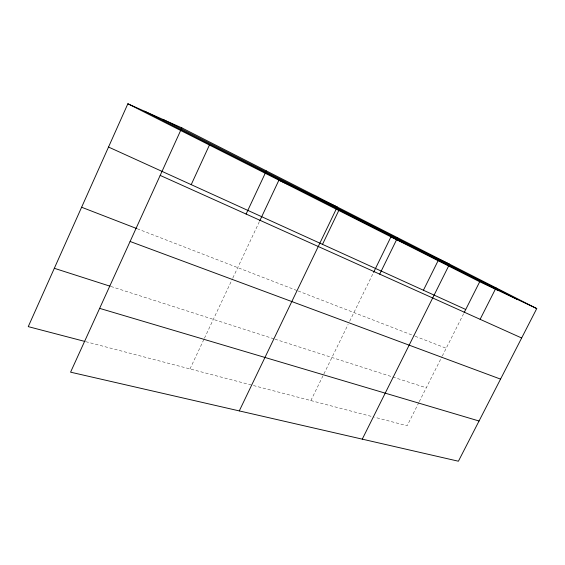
<?xml version="1.0" encoding="UTF-8"?>
<svg xmlns="http://www.w3.org/2000/svg" width="565" height="565" viewBox="0 0 565 565"><rect width="100%" height="100%" fill="white"/><g stroke="black" fill="none" stroke-linecap="round" stroke-linejoin="round"><path stroke-width="0.42" stroke-dasharray="2.83 2.12" d="M189.981 368.938L204.064 339.042M204.438 338.258L232.462 278.764M232.837 277.966L259.448 221.473M310.863 400.564L348.139 324.381M349.679 321.231L373.19 273.178M418.863 402.506L407.146 425.756L374.736 417.274M419.251 401.729L441.901 356.776M442.296 356.007L463.78 313.363M85.795 341.684L373.889 417.055M110.931 286.476L274.159 338.915M274.993 339.184L426.278 387.781M137.217 228.747L297.331 290.678M298.151 290.989L414.343 335.935M415.162 336.246L446.202 348.252"/><path stroke-width="0.85" d="M181.838 127.859L70.576 372.173L458.406 461.224L536.75 308.568L181.838 127.859L127.867 103.776L28.25 326.627L84.948 341.458M191.21 184.649L209.431 145.036M246.1 214.05L266.341 170.884M259.829 220.682L278.905 180.179L337.241 206.981L239.278 410.91M322.509 244.355L338.795 210.47M373.571 272.394L390.959 236.855L449.542 264.166L362.271 439.146M379.708 274.152L397.576 237.703M423.418 290.24L438.101 260.705M464.169 312.586L479.706 281.751L536.75 308.568M480.116 319.317L496.056 287.846M99.638 308.363L479.049 421.01M54.325 268.297L110.097 286.208M130.098 241.474L500.548 379.115M81.614 207.242L136.398 228.43M160.185 175.404L521.643 337.997M108.529 147.048L465.73 309.486M127.867 103.776L479.706 281.751M162.84 119.377L517.123 299.337M144.527 111.213L497.744 290.226"/></g></svg>
